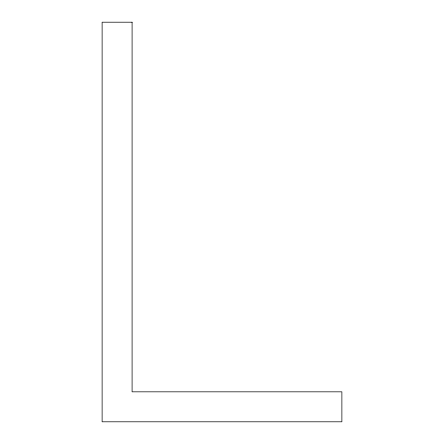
<?xml version="1.0" encoding="UTF-8"?>
<svg xmlns="http://www.w3.org/2000/svg" width="444" height="444" viewBox="0 0 444 444"><rect width="100%" height="100%" fill="white"/><g stroke="black" fill="none" stroke-linecap="round" stroke-linejoin="round"><path stroke-width="0.67" d="M132.09 22.2L102.12 22.2L102.12 421.8L341.88 421.8L341.88 391.83L132.09 391.83L132.09 22.2"/></g></svg>
